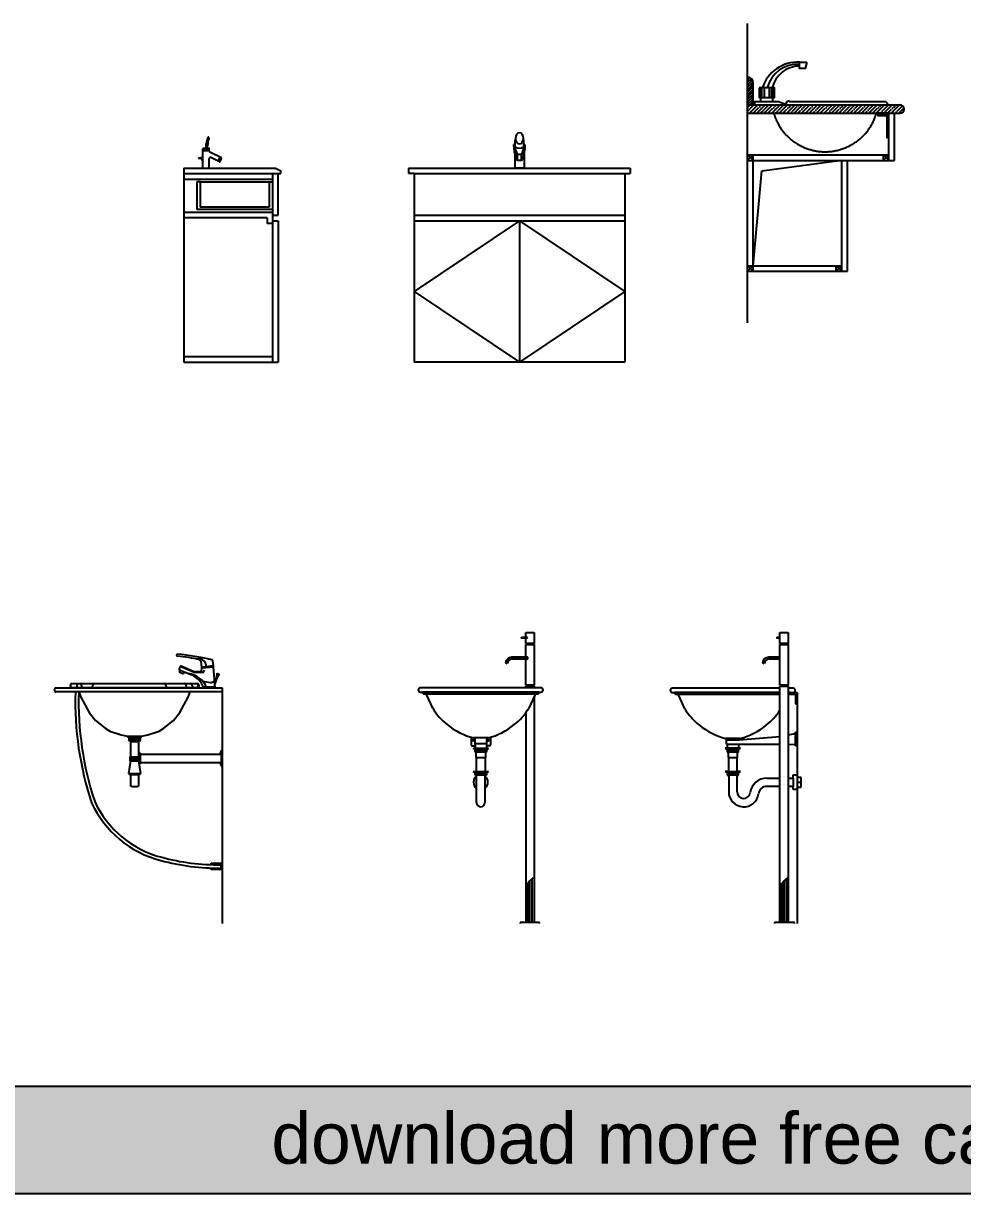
# Model space of a CAD drawing. Header units: millimetres. Extents: x 1357 to 18171, y 1516 to 18553.
# Drawn here: x 10449 to 13838, y 1516 to 5737 of the extents above; entities that cross this region are included whole.
import ezdxf

# ---------------------------------------------------------------- set-up
doc = ezdxf.new("R2010")
doc.units = ezdxf.units.MM
doc.linetypes.add('DASHED', pattern=[0.75, 0.5, -0.25])
doc.layers.add('www.cad-blocks.net', color=7, linetype='Continuous')
doc.styles.get("Standard").update_dxf_attribs({"font": 'arial.ttf'})

# ---------------------------------------------------------------- blocks, each defined once
blk = doc.blocks.new('A$C04597922')
at = {"ltscale": 0.4}
for p, q in [((0.0683, 0.7), (0.0683, 0.77)), ((0.0683, 0.7638), (0.0913, 0.7638)), ((0.0698, 0.7715), (0.0897, 0.7715)), ((0.0913, 0.76), (0.0913, 0.77)), ((0.0541, 0.7372), (0.061, 0.7372)), ((0.0541, 0.7349), (0.0605, 0.7349)), ((0.0625, 0.7337), (0.0683, 0.7235)), ((0.0643, 0.7352), (0.0683, 0.7282)), ((0.0913, 0.7), (0.0913, 0.7344)), ((0.135, 0.7361), (0.0934, 0.7566)), ((0.1282, 0.7223), (0.0968, 0.7378)), ((0.1234, 0.7247), (0.1302, 0.7385)), ((0.1241, 0.7244), (0.1309, 0.7381)), ((0.1303, 0.723), (0.1357, 0.734))]:
    blk.add_line(p, q, dxfattribs=at)
for p, q in [((0.0683, 0.7631), (0.0913, 0.7631)), ((0, 0.7), (0.33, 0.7)), ((0, 0.7), (0, 0)), ((0, 0.68), (0.35, 0.68)), ((0.32, 0.68), (0.32, 0)), ((0.33, 0.7), (0.35, 0.69)), ((0.34, 0.53), (0.34, 0.68)), ((0.35, 0.68), (0.35, 0.69)), ((0, 0.66), (0.32, 0.66)), ((0.058, 0.65), (0.046, 0.65)), ((0.046, 0.65), (0.046, 0.55)), ((0.058, 0.65), (0.308, 0.65)), ((0.058, 0.65), (0.058, 0.559)), ((0.308, 0.65), (0.308, 0.559)), ((0.308, 0.65), (0.32, 0.65)), ((0.32, 0.55), (0.046, 0.55)), ((0.308, 0.559), (0.058, 0.559)), ((0.32, 0.54), (0, 0.54)), ((0.3, 0.52), (0, 0.52)), ((0.3, 0.52), (0.3, 0.5)), ((0.32, 0.53), (0.34, 0.53)), ((0.32, 0.51), (0.34, 0.51)), ((0.34, 0.51), (0.34, 0)), ((0.32, 0.5), (0.3, 0.5)), ((0, 0.02), (0.32, 0.02)), ((0, 0), (0.34, 0))]:
    blk.add_line(p, q)
for centre, radius, start, end in [((0.1262, 0.7865), 0.0457, 149.0913, 179.3316), ((-0.3481, 0.8544), 0.4401, 349.14, 353.1637), ((0.0698, 0.77), 0.00153, 90, 180), ((-0.2613, 0.7895), 0.3418, 356.9843, 359.5924), ((0.0897, 0.77), 0.00153, 0, 90), ((0.0541, 0.736), 0.00115, 90, 270), ((0.0605, 0.7326), 0.0023, 29.5791, 90), ((0.061, 0.7333), 0.00383, 29.5791, 90), ((0.0951, 0.7344), 0.00383, 63.785, 180), ((0.1289, 0.7237), 0.00153, 243.785, 333.785), ((0.1343, 0.7347), 0.00153, 333.785, 63.785)]:
    blk.add_arc(centre, radius, start, end, dxfattribs=at)
for centre, radius, start, end in [((0.089, 0.8093), 0.00216, 82.4664, 162.0655), ((0.1383, 0.7962), 0.0497, 165.5588, 173.302), ((0.0879, 0.8095), 0.00241, 338.6825, 54.822), ((0.0951, 0.76), 0.00383, 180, 243.785)]:
    blk.add_arc(centre, radius, start, end)
blk = doc.blocks.new('A$C69CB20C5')
for p, q in [((0.3797, 0.7768), (0.3797, 0.7851)), ((0.3925, 0.7483), (0.38, 0.7851)), ((0.3847, 0.7851), (0.38, 0.7851)), ((0.3847, 0.7768), (0.3847, 0.8015)), ((0.42, 0.7851), (0.4075, 0.7483)), ((0.4153, 0.7768), (0.4153, 0.8015)), ((0.42, 0.7851), (0.4153, 0.7851)), ((0.4203, 0.7768), (0.42, 0.7851)), ((0.3829, 0.7513), (0.3829, 0.7)), ((0.3925, 0.7275), (0.3925, 0.7483)), ((0.4075, 0.7483), (0.3925, 0.7483)), ((0.4075, 0.7275), (0.3925, 0.7275)), ((0.4075, 0.7275), (0.4075, 0.7483)), ((0.4171, 0.7513), (0.4171, 0.7)), ((0, 0.7), (0.8, 0.7)), ((0, 0.7), (0, 0.68)), ((0.02, 0.68), (0, 0.68)), ((0.02, 0.68), (0.78, 0.68)), ((0.02, 0.68), (0.02, 0)), ((0.4171, 0.7), (0.3829, 0.7)), ((0.4171, 0.7), (0.3829, 0.7)), ((0.407, 0.7), (0.392, 0.7)), ((0.78, 0.68), (0.8, 0.68)), ((0.78, 0.68), (0.78, 0)), ((0.8, 0.7), (0.8, 0.68)), ((0.02, 0.53), (0.78, 0.53)), ((0.02, 0.51), (0.78, 0.51)), ((0.4, 0.51), (0.4, 0)), ((0.78, 0), (0.02, 0))]:
    blk.add_line(p, q)
at = {"ltscale": 0.5}
for p, q in [((0.4, 0.51), (0.02, 0.255)), ((0.4, 0.51), (0.78, 0.255)), ((0.02, 0.255), (0.4, 0)), ((0.78, 0.255), (0.4, 0))]:
    blk.add_line(p, q, dxfattribs=at)
for centre, radius, start, end in [((0.3971, 0.7988), 0.0127, 156.4121, 167.3859), ((0.4029, 0.7988), 0.0127, 12.6141, 23.5879), ((0.4802, 0.7767), 0.1006, 179.9602, 209.28), ((0.4, 0.7949), 0.0237, 229.9, 310.1), ((0.3198, 0.7767), 0.1006, 330.72, 0.0398)]:
    blk.add_arc(centre, radius, start, end)
at = {"extrusion": (0, 0, -1)}
blk.add_ellipse((0.4, 0.8069), major_axis=(0, 0.0198), ratio=0.741368, dxfattribs=at)
blk = doc.blocks.new('A$C464343C2')
h = blk.add_hatch()
h.set_pattern_fill('ANSI31', color=8, scale=2, style=0)
h.set_pattern_definition([(45, (-47055.9086, -6818.1644), (-4.4901281, 4.4901281), [])])
h.paths.add_polyline_path([(0, 0), (20, 0), (20, 81, 0.414214), (1, 100), (0, 100)])
at = {"color": 0}
for p, q in [((1, 100), (0, 100)), ((20, 0), (20, 81))]:
    blk.add_line(p, q, dxfattribs=at)
blk.add_arc((1, 81), 19, 0, 90, dxfattribs=at)
blk = doc.blocks.new('A$C3CAA4A29')
h = blk.add_hatch()
h.set_pattern_fill('ANSI35', color=256, scale=0.003, style=0)
h.set_pattern_definition([(45, (-37.899274, -6.032565), (-0.013470384, 0.013470384), []), (45, (-37.885804, -6.032565), (-0.013470384, 0.013470384), [0.0238125, -0.0047625, 0, -0.0047625])])
h.paths.add_polyline_path([(0.55, 0.7556, 1), (0.55, 0.7856), (0, 0.7856), (0, 0.7556), (0.06, 0.7556)])
h = blk.add_hatch()
h.set_pattern_fill('ANSI32', color=256, scale=0.001, style=0)
h.set_pattern_definition([(45, (-37.899274, -6.032565), (-0.006735192, 0.006735192), []), (45, (-37.894784, -6.032565), (-0.006735192, 0.006735192), [])])
h.paths.add_polyline_path([(0.502, 0.6676), (0.51, 0.6676), (0.51, 0.7476), (0.51, 0.7556), (0.47, 0.7556), (0.47, 0.7476), (0.502, 0.7476)])
at = {"ltscale": 15}
blk.add_line((0, 0), (0, 1.0795), dxfattribs=at)
at = {"linetype": 'Continuous'}
for p, q in [((0.0444, 0.847), (0.0444, 0.8127)), ((0.0504, 0.847), (0.0504, 0.8127)), ((0.0594, 0.847), (0.0594, 0.8127)), ((0.079, 0.8127), (0.079, 0.847)), ((0.088, 0.8127), (0.088, 0.847)), ((0.094, 0.8127), (0.094, 0.847))]:
    blk.add_line(p, q, dxfattribs=at)
for p, q in [((0, 0.7856), (0.55, 0.7856)), ((0, 0.7556), (0.55, 0.7556)), ((0.51, 0.5856), (0.51, 0.7556)), ((0.53, 0.5856), (0.53, 0.7556)), ((0, 0.6056), (0.02, 0.5857)), ((0, 0.5857), (0.02, 0.6056)), ((0, 0.6056), (0.51, 0.6056)), ((0.02, 0.1856), (0.02, 0.6056)), ((0.49, 0.5857), (0.51, 0.6056)), ((0.49, 0.6056), (0.51, 0.5857)), ((0.49, 0.5856), (0.49, 0.6056)), ((0, 0.5856), (0.53, 0.5856)), ((0.0514, 0.5477), (0.34, 0.5857)), ((0.34, 0.1856), (0.34, 0.5856)), ((0.36, 0.1856), (0.36, 0.5856)), ((0.02, 0.2055), (0.0514, 0.5477)), ((0, 0.2055), (0.34, 0.2055)), ((0, 0.1856), (0.02, 0.2055)), ((0, 0.2055), (0.02, 0.1856)), ((0, 0.1856), (0.36, 0.1856)), ((0.32, 0.1856), (0.34, 0.2055)), ((0.32, 0.2055), (0.34, 0.1856)), ((0.32, 0.1856), (0.32, 0.2055))]:
    blk.add_line(p, q)
for points in [[(0.2141, 0.9392), (0.2081, 0.9172), (0.1875, 0.9172), (0.1875, 0.9392)], [(0.0414, 0.847), (0.0414, 0.8127), (0.097, 0.8127), (0.097, 0.847)]]:
    blk.add_lwpolyline(points, close=True, dxfattribs=at)
blk.add_lwpolyline([(0.0257, 0.787), (0.0257, 0.7984), (0.1113, 0.7984), (0.1399, 0.787), (0.1399, 0.7927, -0.61822), (0.1513, 0.7984), (0.4926, 0.7984, -0.414016), (0.5054, 0.7856, 0.904436)], format="xyb", dxfattribs=at)
for points in [[(0.51, 0.7476), (0.51, 0.7556), (0.47, 0.7556), (0.47, 0.7476), (0.502, 0.7476)], [(0.502, 0.7476), (0.502, 0.6676), (0.51, 0.6676), (0.51, 0.7476)]]:
    blk.add_lwpolyline(points)
for centre, radius, start, end in [((0.1801, 0.8063), 0.1332, 86.8447, 162.2038), ((0.1803, 0.8191), 0.113, 86.3955, 165.7199), ((0.1864, 0.8257), 0.0996, 89.3754, 167.6981), ((0.1801, 0.8063), 0.1332, 177.2197, 183.3611), ((0.2229, 0.8063), 0.1332, 177.2197, 183.3611)]:
    blk.add_arc(centre, radius, start, end, dxfattribs=at)
blk.add_arc((0.55, 0.7706), 0.015, 270, 90)
at = {"linetype": 'DASHED', "ltscale": 2}
blk.add_arc((0.2796, 0.8097), 0.1931, 196.2546, 343.7349, dxfattribs=at)
at = {"xscale": 0.001, "yscale": 0.001, "zscale": 0.001}
blk.add_blockref('A$C464343C2', (0, 0.7856), dxfattribs=at)
blk = doc.blocks.new('A$C6A9960E0')
for p, q in [((0.5246, 0.9511), (0.5285, 0.9465)), ((0.5285, 0.9465), (0.5303, 0.924)), ((0.5309, 0.9241), (0.5726, 0.9304)), ((0.574, 0.9307), (0.5715, 0.9475)), ((0.5726, 0.9304), (0.574, 0.9307)), ((0.5731, 0.9243), (0.5726, 0.9304)), ((0.4523, 0.9144), (0.4493, 0.9071)), ((0.4493, 0.9071), (0.4653, 0.9004)), ((0.4514, 0.9148), (0.4523, 0.9144)), ((0.4523, 0.9144), (0.4683, 0.9077)), ((0.502, 0.9064), (0.456, 0.9257)), ((0.5028, 0.9082), (0.4567, 0.9275)), ((0.4653, 0.9004), (0.4683, 0.9077)), ((0.4683, 0.9077), (0.4955, 0.8963)), ((0.5255, 0.9077), (0.5052, 0.9077)), ((0.5342, 0.9058), (0.5052, 0.9058)), ((0.5301, 0.9209), (0.5286, 0.9104)), ((0.5312, 0.921), (0.5301, 0.9209)), ((0.5303, 0.924), (0.5309, 0.9241)), ((0.5309, 0.9241), (0.5312, 0.921)), ((0.5731, 0.9243), (0.5312, 0.921)), ((0.5398, 0.9139), (0.5393, 0.9102)), ((0.5739, 0.9243), (0.5731, 0.9243)), ((0.5782, 0.8686), (0.5739, 0.9243)), ((0.5854, 0.8902), (0.5782, 0.8686)), ((0.5789, 0.8605), (0.5884, 0.8892)), ((0.5861, 0.9003), (0.5845, 0.8908)), ((0.5848, 0.8904), (0.5854, 0.8902)), ((0.5937, 0.8983), (0.5866, 0.9006)), ((0.5884, 0.8892), (0.589, 0.889)), ((0.5895, 0.8892), (0.5939, 0.8977)), ((0.0052, 0.85), (0.6052, 0.85)), ((0.0643, 0.865), (0.2891, 0.865)), ((0.5143, 0.85), (0.0643, 0.85)), ((0.2891, 0.865), (0.5143, 0.865)), ((0.5349, 0.8735), (0.5618, 0.8691)), ((0.5788, 0.8525), (0.5368, 0.8525)), ((0.5368, 0.8525), (0.5368, 0.85)), ((0.5368, 0.85), (0.5788, 0.85)), ((0.5781, 0.8683), (0.5782, 0.8686)), ((0.5789, 0.8605), (0.5782, 0.8686)), ((0.5788, 0.85), (0.5788, 0.8525)), ((0.5788, 0.8525), (0.5795, 0.8525)), ((0.5795, 0.8525), (0.5789, 0.8605)), ((0.6052, 0.85), (0.6052, 0)), ((0.6052, 0.835), (0.0052, 0.835)), ((0.0876, 0.835), (0.0945, 0.8162)), ((0.0945, 0.8162), (0.1249, 0.761)), ((0.4522, 0.761), (0.4826, 0.8162)), ((0.4826, 0.8162), (0.4895, 0.835)), ((0.1249, 0.761), (0.1474, 0.7323)), ((0.4297, 0.7323), (0.4522, 0.761)), ((0.1474, 0.7323), (0.1823, 0.7044)), ((0.3948, 0.7044), (0.4297, 0.7323)), ((0.1823, 0.7044), (0.2, 0.6937)), ((0.2, 0.6937), (0.2401, 0.6803)), ((0.2401, 0.6803), (0.263, 0.6756)), ((0.263, 0.6756), (0.314, 0.6756)), ((0.314, 0.6756), (0.337, 0.6803)), ((0.337, 0.6803), (0.3772, 0.6937)), ((0.3772, 0.6937), (0.3948, 0.7044)), ((0.2687, 0.67), (0.3099, 0.67)), ((0.2687, 0.67), (0.2687, 0.662)), ((0.2687, 0.662), (0.3099, 0.662)), ((0.2743, 0.656), (0.3043, 0.656)), ((0.2743, 0.656), (0.2743, 0.601)), ((0.3043, 0.601), (0.3043, 0.656)), ((0.3099, 0.662), (0.3099, 0.67)), ((0.2743, 0.601), (0.2733, 0.601)), ((0.2733, 0.595), (0.3053, 0.595)), ((0.2733, 0.595), (0.2733, 0.593)), ((0.2733, 0.593), (0.3053, 0.593)), ((0.2743, 0.601), (0.3043, 0.601)), ((0.3053, 0.601), (0.3043, 0.601)), ((0.3053, 0.593), (0.3053, 0.595)), ((0.3093, 0.614), (0.3093, 0.576)), ((0.3093, 0.611), (0.6012, 0.611)), ((0.6012, 0.624), (0.6012, 0.568)), ((0.6012, 0.624), (0.6052, 0.624)), ((0.2743, 0.587), (0.2673, 0.5415)), ((0.2733, 0.587), (0.2743, 0.587)), ((0.2743, 0.587), (0.3043, 0.587)), ((0.3113, 0.5415), (0.3043, 0.587)), ((0.3043, 0.587), (0.3053, 0.587)), ((0.3093, 0.581), (0.6012, 0.581)), ((0.6012, 0.568), (0.6052, 0.568)), ((0.2673, 0.5415), (0.3113, 0.5415)), ((0.2743, 0.5375), (0.3043, 0.5375)), ((0.2743, 0.5375), (0.2743, 0.496)), ((0.3043, 0.496), (0.3043, 0.5375)), ((0.5652, 0.2126), (0.5652, 0.217)), ((0.5652, 0.217), (0.6052, 0.217)), ((0.6002, 0.212), (0.6002, 0.2)), ((0.6052, 0.217), (0.6052, 0.195)), ((0.5652, 0.195), (0.5652, 0.2006)), ((0.6052, 0.195), (0.5652, 0.195))]:
    blk.add_line(p, q)
for centre, radius, start, end in [((0.4451, 0.9677), 0.00432, 116.8343, 233.8152), ((0.3243, -0.1594), 1.1372, 77.6345, 84.0006), ((0.4431, 0.9716), 0.0000153, 22.1065, 264.0006), ((0.4006, 0.4389), 0.527, 76.3858, 85.4341), ((0.5199, 0.9277), 0.0274, 42.4182, 107.9452), ((0.5175, 0.9267), 0.03, 359.8314, 40.7276), ((0.5668, 0.9468), 0.00473, 8.6311, 77.6345), ((0.47, 0.9145), 0.0208, 145.0177, 169.4804), ((0.4526, 0.9177), 0.00315, 169.4804, 247.249), ((0.4555, 0.9246), 0.00315, 67.249, 145.0177), ((0.4555, 0.9246), 0.00118, 67.249, 145.0177), ((0.4725, 0.8191), 0.0828, 23.8396, 81.9295), ((0.4667, 0.8278), 0.0743, 19.4695, 67.249), ((0.5052, 0.914), 0.00828, 247.249, 270), ((0.5052, 0.914), 0.00631, 247.249, 270), ((0.5255, 0.9109), 0.00315, 270, 351.9849), ((0.5342, 0.9109), 0.00512, 270, 351.9849), ((0.5849, 0.8908), 0.000394, 170.6534, 251.5997), ((0.5865, 0.9003), 0.000394, 71.5997, 170.6534), ((0.5891, 0.8893), 0.000394, 251.5997, 332.546), ((0.5936, 0.8979), 0.000394, 332.546, 71.5997), ((0.0069, 0.8425), 0.00769, 102.6804, 257.3196), ((0.0638, 0.8575), 0.00752, 86.3048, 273.6952), ((0.0652, 0.8575), 0.00756, 97.1644, 262.8356), ((0.0894, 0.8569), 0.00888, 113.9781, 230.9004), ((0.1057, 0.8591), 0.0091, 139.3317, 265.5545), ((0.1478, 0.8539), 0.0113, 99.2501, 200.0655), ((0.393, 0.8544), 0.0106, 335.2255, 88.7109), ((0.466, 0.8544), 0.0106, 335.2255, 88.7109), ((0.488, 0.8544), 0.0106, 335.2255, 88.7109), ((0.5096, 0.8575), 0.00885, 302.1009, 57.8991), ((0.5148, 0.8575), 0.00752, 266.3048, 93.6952), ((0.5635, 0.8889), 0.0199, 265.1026, 308.8791), ((0.5677, 0.8856), 0.0147, 303.9698, 312.0045), ((1.242, 0.8024), 1.1672, 178.3974, 198.3428), ((1.242, 0.8024), 1.1552, 178.3974, 198.3085), ((0.2801, 0.6871), 0.0206, 213.8308, 236.15), ((0.3077, 0.6759), 0.00631, 290.9567, 357.6079), ((0.284, 0.6707), 0.0176, 209.6921, 236.6714), ((0.2946, 0.6707), 0.0176, 303.3286, 330.3079), ((0.2745, 0.598), 0.00325, 112.6199, 247.3801), ((0.2745, 0.59), 0.00325, 112.6199, 247.3801), ((0.3068, 0.6134), 0.00256, 12.6804, 167.3196), ((0.304, 0.598), 0.00325, 292.6199, 67.3801), ((0.304, 0.59), 0.00325, 292.6199, 67.3801), ((0.6388, 0.6053), 0.0419, 153.5601, 172.2345), ((0.3068, 0.5766), 0.00256, 258.4796, 347.3196), ((0.6292, 0.5843), 0.0323, 185.7976, 210.2026), ((0.2747, 0.5463), 0.00879, 212.9626, 267.5476), ((0.3039, 0.5463), 0.00879, 272.4524, 327.0374), ((0.2893, 0.5512), 0.0573, 254.8107, 285.1893), ((0.4781, 0.5947), 0.3793, 204.8947, 255.6093), ((0.4781, 0.5947), 0.3673, 205.0013, 255.6206), ((0.5904, 0.9934), 0.7935, 254.9114, 270.7086), ((0.5904, 0.9934), 0.7815, 254.906, 270.7086)]:
    blk.add_arc(centre, radius, start, end)
blk = doc.blocks.new('A$C0C970CEA')
for p, q in [((0.3929, 1.0315), (0.3729, 1.0315)), ((0.3929, 1.0285), (0.3729, 1.0285)), ((0.3879, 1.0315), (0.3879, 1.05)), ((0.3879, 1.05), (0.4179, 1.05)), ((0.3879, 1.01), (0.3879, 1.0285)), ((0.4179, 1.05), (0.4179, 1.01)), ((0.4179, 1.01), (0.3879, 1.01)), ((0.3879, 0.96), (0.3879, 1.006)), ((0.3879, 1.006), (0.4179, 1.006)), ((0.3899, 1.01), (0.3899, 1.006)), ((0.4159, 1.01), (0.4159, 1.006)), ((0.4179, 1.006), (0.4179, 0.86)), ((0.3149, 0.9402), (0.3209, 0.938)), ((0.3936, 0.96), (0.3379, 0.96)), ((0.3379, 0.954), (0.3936, 0.954)), ((0.3879, 0.86), (0.3879, 0.954)), ((0.4427, 0.85), (0.0077, 0.85)), ((0.4179, 0.86), (0.3879, 0.86)), ((0.3879, 0.85), (0.3879, 0.856)), ((0.3879, 0.856), (0.4179, 0.856)), ((0.3899, 0.86), (0.3899, 0.856)), ((0.4159, 0.86), (0.4159, 0.856)), ((0.4179, 0.856), (0.4179, 0.85)), ((0.0077, 0.8345), (0.0158, 0.8345)), ((0.4352, 0.8345), (0.0158, 0.8345)), ((0.0189, 0.8285), (0.432, 0.8285)), ((0.052, 0.7761), (0.0308, 0.8238)), ((0.4201, 0.8238), (0.399, 0.7761)), ((0.4179, 0.8188), (0.4179, 0.004)), ((0.4352, 0.8345), (0.4427, 0.8345)), ((0.3879, 0.76), (0.3879, 0.004)), ((0.1905, 0.6716), (0.1905, 0.6445)), ((0.1945, 0.6405), (0.2049, 0.6405)), ((0.2517, 0.6691), (0.1992, 0.6691)), ((0.2049, 0.6435), (0.2049, 0.6635)), ((0.2461, 0.6485), (0.2049, 0.6485)), ((0.2049, 0.6435), (0.2049, 0.6319)), ((0.2461, 0.6635), (0.2461, 0.6435)), ((0.2461, 0.6435), (0.2461, 0.6319)), ((0.2565, 0.6405), (0.2461, 0.6405)), ((0.2605, 0.6716), (0.2605, 0.6445)), ((0.2053, 0.6262), (0.1975, 0.6319)), ((0.1975, 0.6319), (0.2535, 0.6319)), ((0.2053, 0.6262), (0.2461, 0.6262)), ((0.2053, 0.6185), (0.2053, 0.6262)), ((0.2084, 0.6185), (0.2053, 0.6185)), ((0.2461, 0.6185), (0.2084, 0.6185)), ((0.2084, 0.5981), (0.2084, 0.6185)), ((0.2095, 0.5981), (0.2084, 0.5981)), ((0.2095, 0.5981), (0.2415, 0.5981)), ((0.2095, 0.5487), (0.2095, 0.5981)), ((0.2425, 0.5981), (0.2415, 0.5981)), ((0.2415, 0.5981), (0.2415, 0.5487)), ((0.2425, 0.6185), (0.2425, 0.5981)), ((0.2535, 0.6319), (0.2461, 0.6262)), ((0.2461, 0.6262), (0.2461, 0.6185)), ((0.2053, 0.543), (0.1975, 0.5487)), ((0.1975, 0.5487), (0.2095, 0.5487)), ((0.2095, 0.5487), (0.2415, 0.5487)), ((0.2415, 0.5487), (0.2535, 0.5487)), ((0.2535, 0.5487), (0.2461, 0.543)), ((0.2053, 0.543), (0.2461, 0.543)), ((0.2053, 0.5353), (0.2053, 0.543)), ((0.2105, 0.5353), (0.2053, 0.5353)), ((0.2405, 0.5353), (0.2105, 0.5353)), ((0.2105, 0.436), (0.2105, 0.5353)), ((0.2461, 0.5353), (0.2405, 0.5353)), ((0.2405, 0.5353), (0.2405, 0.436)), ((0.2461, 0.543), (0.2461, 0.5353)), ((0.391, 0.004), (0.391, 0.139)), ((0.394, 0.004), (0.394, 0.143)), ((0.3978, 0.004), (0.3978, 0.1477)), ((0.4029, 0.004), (0.4029, 0.1535)), ((0.4114, 0.004), (0.4114, 0.1618)), ((0.4379, 0.004), (0.3679, 0.004)), ((0.3679, 0.004), (0.3679, 0)), ((0.4379, 0), (0.4379, 0.004))]:
    blk.add_line(p, q)
for centre in [(0.1989, 0.6606), (0.2521, 0.6606)]:
    blk.add_circle(centre, 0.003)
for centre, radius, start, end in [((0.3374, 0.9373), 0.0227, 88.6757, 172.7204), ((0.3403, 0.9344), 0.0198, 97.0492, 169.4794), ((0.0077, 0.8423), 0.00774, 90, 270), ((0.4427, 0.8423), 0.00774, 270, 90), ((0.0208, 0.8333), 0.00515, 166.683, 249.3475), ((0.0162, 0.8068), 0.0225, 49.2504, 75.1216), ((0.4348, 0.8068), 0.0225, 104.8784, 130.7496), ((0.4302, 0.8333), 0.00515, 290.6525, 13.317), ((0.2517, 0.902), 0.2361, 212.2444, 231.4845), ((0.1992, 0.902), 0.2361, 308.5155, 327.7556), ((0.2608, 0.9068), 0.2455, 230.5265, 255.486), ((0.1902, 0.9068), 0.2455, 284.514, 309.4735), ((0.1945, 0.6445), 0.004, 180, 270), ((0.1911, 0.6554), 0.016, 30.592, 59.3889), ((0.2599, 0.6554), 0.016, 120.6111, 149.408), ((0.2565, 0.6445), 0.004, 270, 0), ((0.2253, 0.5094), 0.0262, 124.3651, 235.6349), ((0.2253, 0.5094), 0.0262, 305.5117, 54.4883), ((0.2255, 0.436), 0.015, 180, 0), ((0.5113, 0.052), 0.1485, 128.9796, 146.204)]:
    blk.add_arc(centre, radius, start, end)
blk.add_ellipse((0.3729, 1.03), major_axis=(0, 0.0015), ratio=0.505358)
for centre, major_axis, ratio in [((0.3929, 1.03), (0, 0.0015), 0.496133), ((0.3936, 0.957), (0, 0.003), 0.606589)]:
    blk.add_ellipse(centre, major_axis=major_axis, ratio=ratio, start_param=3.141593, end_param=6.283185)
blk = doc.blocks.new('A$C6E2B1FF7')
for p, q in [((0.3955, 1.0315), (0.3845, 1.0315)), ((0.3955, 1.0285), (0.3845, 1.0285)), ((0.3955, 1.01), (0.3955, 1.05)), ((0.3955, 1.05), (0.4255, 1.05)), ((0.4255, 1.05), (0.4255, 1.01)), ((0.4255, 1.01), (0.3955, 1.01)), ((0.3955, 0.86), (0.3955, 1.006)), ((0.3955, 1.006), (0.4255, 1.006)), ((0.3975, 1.01), (0.3975, 1.006)), ((0.4235, 1.01), (0.4235, 1.006)), ((0.4255, 1.006), (0.4255, 0.86)), ((0.3325, 0.9402), (0.3385, 0.938)), ((0.3955, 0.96), (0.3555, 0.96)), ((0.3555, 0.954), (0.3955, 0.954)), ((0.3955, 0.8483), (0.0077, 0.8483)), ((0.4255, 0.86), (0.3955, 0.86)), ((0.3955, 0.004), (0.3955, 0.856)), ((0.3955, 0.856), (0.4255, 0.856)), ((0.3975, 0.86), (0.3975, 0.856)), ((0.4235, 0.86), (0.4235, 0.856)), ((0.4255, 0.856), (0.4255, 0.004)), ((0.4427, 0.8483), (0.4255, 0.8483)), ((0.0077, 0.8328), (0.0158, 0.8328)), ((0.3955, 0.8328), (0.0158, 0.8328)), ((0.0189, 0.8268), (0.3955, 0.8268)), ((0.052, 0.7743), (0.0308, 0.8221)), ((0.4352, 0.8328), (0.4255, 0.8328)), ((0.4255, 0.8268), (0.44, 0.8268)), ((0.4255, 0.8268), (0.432, 0.8268)), ((0.4352, 0.8328), (0.4427, 0.8328)), ((0.44, 0.8268), (0.4515, 0.8268)), ((0.4427, 0.8328), (0.4575, 0.8328)), ((0.4515, 0.8268), (0.4515, 0.7928)), ((0.4575, 0.8328), (0.4575, 0)), ((0.4515, 0.7928), (0.4575, 0.7928)), ((0.4255, 0.6804), (0.4515, 0.6855)), ((0.4515, 0.6405), (0.4515, 0.6905)), ((0.4515, 0.6905), (0.4575, 0.6905)), ((0.2517, 0.6674), (0.1992, 0.6674)), ((0.2029, 0.6473), (0.2029, 0.6623)), ((0.2029, 0.6623), (0.2481, 0.6623)), ((0.2029, 0.6473), (0.2461, 0.6473)), ((0.2049, 0.6473), (0.2049, 0.6319)), ((0.2461, 0.6473), (0.3955, 0.6472)), ((0.2461, 0.6473), (0.2461, 0.6319)), ((0.2481, 0.6623), (0.3955, 0.6739)), ((0.4255, 0.6463), (0.4515, 0.6455)), ((0.4575, 0.6405), (0.4515, 0.6405)), ((0.1975, 0.6319), (0.2053, 0.6262)), ((0.2535, 0.6319), (0.1975, 0.6319)), ((0.2053, 0.6262), (0.2053, 0.6185)), ((0.2053, 0.6262), (0.2461, 0.6262)), ((0.2053, 0.6185), (0.2084, 0.6185)), ((0.2084, 0.6185), (0.2084, 0.5981)), ((0.2425, 0.6185), (0.2084, 0.6185)), ((0.2084, 0.5981), (0.2095, 0.5981)), ((0.2095, 0.5981), (0.2415, 0.5981)), ((0.2095, 0.5981), (0.2095, 0.5487)), ((0.2415, 0.5981), (0.2425, 0.5981)), ((0.2415, 0.5487), (0.2415, 0.5981)), ((0.2425, 0.5981), (0.2425, 0.6185)), ((0.2425, 0.6185), (0.2461, 0.6185)), ((0.2461, 0.6262), (0.2535, 0.6319)), ((0.2461, 0.6185), (0.2461, 0.6262)), ((0.1975, 0.5487), (0.2053, 0.543)), ((0.2095, 0.5487), (0.1975, 0.5487)), ((0.2095, 0.5487), (0.2415, 0.5487)), ((0.2535, 0.5487), (0.2415, 0.5487)), ((0.2461, 0.543), (0.2535, 0.5487)), ((0.2053, 0.543), (0.2053, 0.5353)), ((0.2053, 0.543), (0.2461, 0.543)), ((0.2053, 0.5353), (0.2105, 0.5353)), ((0.2405, 0.5353), (0.2105, 0.5353)), ((0.2105, 0.5353), (0.2105, 0.475)), ((0.2405, 0.5353), (0.2461, 0.5353)), ((0.2405, 0.475), (0.2405, 0.5353)), ((0.2461, 0.5353), (0.2461, 0.543)), ((0.348, 0.5244), (0.3955, 0.5244)), ((0.4255, 0.5244), (0.4435, 0.5244)), ((0.4435, 0.5244), (0.4435, 0.5356)), ((0.4435, 0.5356), (0.4575, 0.5356)), ((0.4435, 0.5244), (0.4435, 0.4944)), ((0.4575, 0.5356), (0.4575, 0.4832)), ((0.4719, 0.5265), (0.4575, 0.5265)), ((0.4575, 0.5099), (0.4719, 0.5099)), ((0.4719, 0.492), (0.4719, 0.5265)), ((0.3955, 0.4944), (0.348, 0.4944)), ((0.4435, 0.4944), (0.4255, 0.4944)), ((0.4435, 0.4832), (0.4435, 0.4944)), ((0.4575, 0.4832), (0.4435, 0.4832)), ((0.4575, 0.492), (0.4719, 0.492)), ((0.3986, 0.004), (0.3986, 0.139)), ((0.4016, 0.004), (0.4016, 0.143)), ((0.4054, 0.004), (0.4054, 0.1477)), ((0.4105, 0.004), (0.4105, 0.1535)), ((0.419, 0.004), (0.419, 0.1618)), ((0.4475, 0.004), (0.3755, 0.004)), ((0.3755, 0.004), (0.3755, 0)), ((0.4475, 0), (0.4475, 0.004))]:
    blk.add_line(p, q)
for centre, radius, start, end in [((0.355, 0.9373), 0.0227, 88.6757, 172.7204), ((0.3579, 0.9344), 0.0198, 97.0492, 169.4794), ((0.0077, 0.8405), 0.00774, 90, 270), ((0.4427, 0.8405), 0.00774, 270, 90), ((0.0208, 0.8316), 0.00515, 166.683, 249.3475), ((0.0162, 0.8051), 0.0225, 49.2504, 75.1216), ((0.4348, 0.8051), 0.0225, 104.8784, 114.4741), ((0.4302, 0.8316), 0.00515, 290.6525, 13.317), ((0.2517, 0.9003), 0.2361, 212.2444, 231.4845), ((0.1992, 0.9003), 0.2361, 308.5155, 326.2119), ((0.2608, 0.905), 0.2455, 230.5265, 255.486), ((0.1902, 0.905), 0.2455, 284.514, 309.4735), ((0.1954, 0.6575), 0.0106, 26.899, 68.7989), ((0.2554, 0.6577), 0.0103, 110.6393, 153.6628), ((0.348, 0.4644), 0.06, 90, 172.7326), ((0.2646, 0.475), 0.0541, 180, 352.7326), ((0.2646, 0.475), 0.0241, 180, 352.7326), ((0.348, 0.4644), 0.03, 90, 172.7326), ((0.5189, 0.052), 0.1485, 128.9796, 146.204)]:
    blk.add_arc(centre, radius, start, end)
blk.add_ellipse((0.3845, 1.03), major_axis=(0, -0.0015), ratio=0.505358, start_param=3.141593, end_param=6.283185)
blk = doc.blocks.new('FORMAT')
at = {"layer": 'www.cad-blocks.net', "true_color": 0x546d8e}
h = blk.add_hatch(color=155, dxfattribs=at)
h.set_gradient(color1=(68, 68, 68), color2=(84, 109, 142), tint=1)
h.paths.add_polyline_path([(3594.1, 1904), (3594.1, 1516.3), (18171.5, 1516.3), (18171.5, 1904)])
at = {"layer": 'www.cad-blocks.net', "color": 155, "true_color": 0x546d8e}
for p, q in [((3594.1, 1904), (18171.5, 1904)), ((3594.1, 1904), (18171.5, 1904)), ((3594.1, 1904), (18171.5, 1904)), ((3594.1, 1904), (18171.5, 1904)), ((3594.1, 1516.3), (18171.5, 1516.3))]:
    blk.add_line(p, q, dxfattribs=at)
at = {"layer": 'www.cad-blocks.net', "insert": (11343.9, 1808.5), "char_height": 184.275, "attachment_point": 1}
blk.add_mtext_dynamic_manual_height_columns('{\\C255;\\c16777215;download more free cad collection at: www.cad-blocks.net}', width=45138.163, gutter_width=12.5, heights=[0], dxfattribs=at)

msp = doc.modelspace()

# ---------------------------------------------------------------- block references
at = {"color": 7, "xscale": 1000, "yscale": 1000, "zscale": 1000}
for name, p in [('A$C3CAA4A29', (13061.9, 4657.3)), ('A$C04597922', (11028.5, 4515.3)), ('A$C69CB20C5', (11838.8, 4515.3)), ('A$C0C970CEA', (11873.8, 2490.5)), ('A$C6E2B1FF7', (12783.2, 2490.5)), ('A$C6A9960E0', (10561.4, 2490.5))]:
    msp.add_blockref(name, p, dxfattribs=at)
at = {"layer": 'www.cad-blocks.net'}
msp.add_blockref('FORMAT', (0, 0), dxfattribs=at)

doc.saveas('drawing.dxf')
